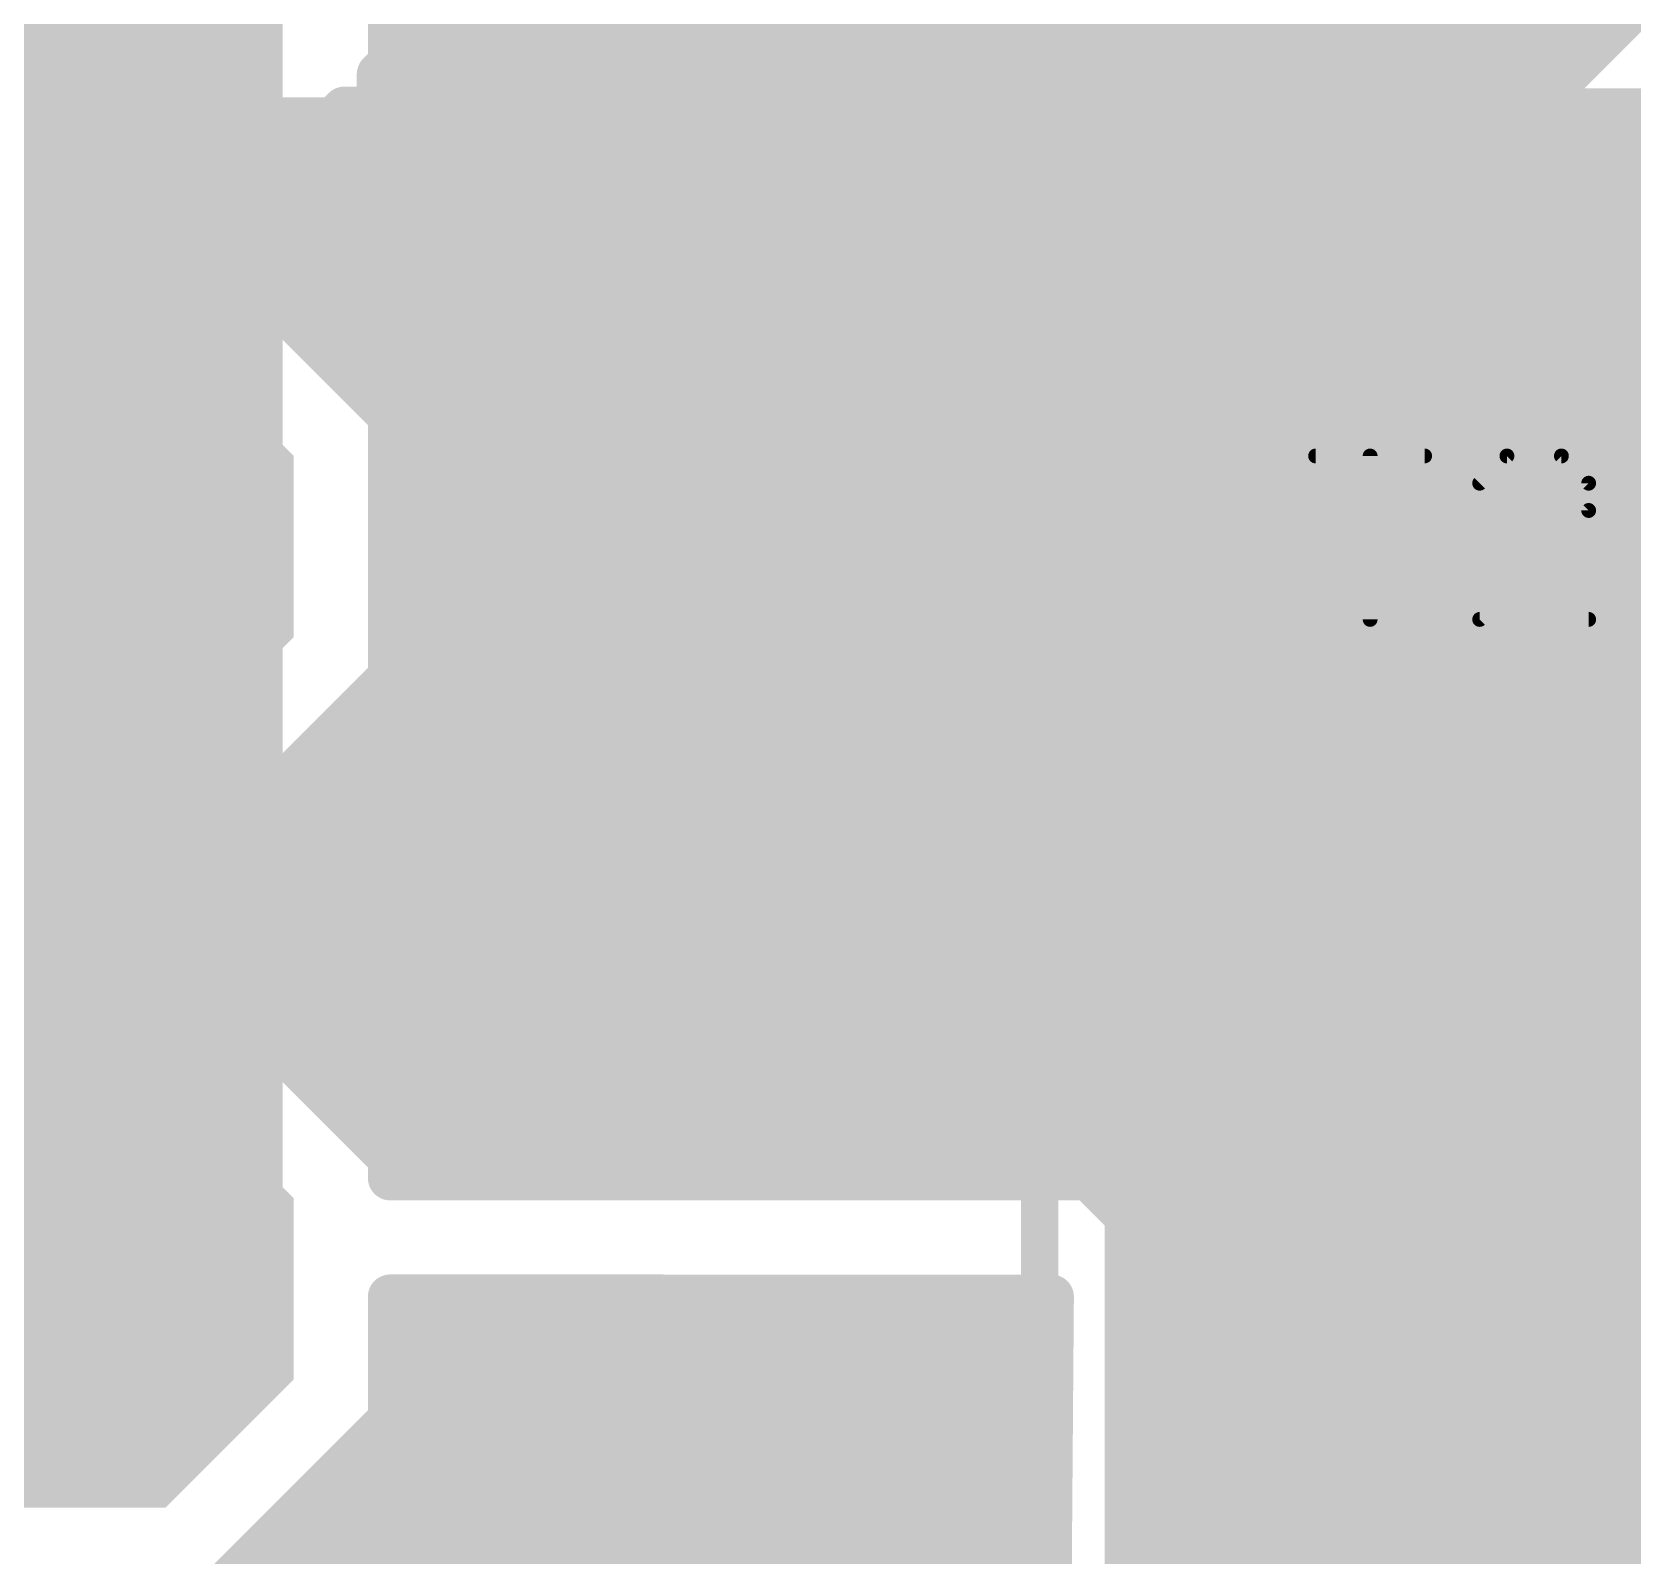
# Model space of a CAD drawing. Extents: x -0.2 to 60.5, y -0.2 to 25.7.
# Drawn here: x 12.81 to 18.29, y 14.33 to 19.54 of the extents above; entities that cross this region are included whole.
import ezdxf

# ---------------------------------------------------------------- set-up
doc = ezdxf.new("R2010")
doc.units = 0
for name, color, linetype in [('1', 22, 'CONTINUOUS'), ('16', 175, 'CONTINUOUS'), ('17', 82, 'CONTINUOUS'), ('22', 253, 'CONTINUOUS'), ('25', 253, 'CONTINUOUS'), ('26', 253, 'CONTINUOUS')]:
    doc.layers.add(name, color=color, linetype=linetype)

# ---------------------------------------------------------------- blocks, each defined once
blk = doc.blocks.new('OCTAGONP')
at = {"const_width": 0.5}
blk.add_lwpolyline([(-0.25, -0.1036), (-0.25, 0.1036), (-0.1036, 0.25), (0.1036, 0.25), (0.25, 0.1036), (0.25, -0.1036), (0.1036, -0.25), (-0.1036, -0.25), (-0.25, -0.1036), (-0.25, 0.1036)], dxfattribs=at)
blk = doc.blocks.new('RECT')
blk.add_solid([(-0.5, -0.5), (0.5, -0.5), (-0.5, 0.5), (0.5, 0.5)])

msp = doc.modelspace()

# ---------------------------------------------------------------- linework, layer by layer
at = {"layer": '1'}
for points, const_width in [([(19.9336, 21.2683), (17.9936, 19.3283)], 0.1524), ([(14.0335, 19.4339), (14.0335, 21.2061)], 0.1524), ([(12.954, 20.32), (12.954, 17.78)], 1.4224), ([(14.0335, 19.5072), (18.1725, 19.5072)], 0.1524), ([(13.9954, 19.3958), (14.0335, 19.4339)], 0.1524), ([(13.9954, 18.2652), (13.9954, 19.3958)], 0.1524), ([(13.9954, 19.3548), (18.0201, 19.3548)], 0.1524), ([(17.9936, 19.3283), (17.9936, 16.6902)], 0.1524), ([(13.9954, 19.2024), (17.9936, 19.2024)], 0.1524), ([(13.9954, 19.05), (17.9936, 19.05)], 0.1524), ([(13.9954, 18.8976), (17.9936, 18.8976)], 0.1524), ([(13.9954, 18.7452), (17.9936, 18.7452)], 0.1524), ([(13.9954, 18.5928), (17.9936, 18.5928)], 0.1524), ([(12.954, 17.78), (12.954, 15.24)], 1.4224), ([(13.9954, 18.4404), (17.9936, 18.4404)], 0.1524), ([(13.9954, 18.288), (17.9936, 18.288)], 0.1524), ([(14.0335, 18.2271), (13.9954, 18.2652)], 0.1524), ([(14.0335, 17.3329), (14.0335, 18.2271)], 0.1524), ([(14.0335, 18.1356), (17.9936, 18.1356)], 0.1524), ([(14.0335, 17.9832), (17.9936, 17.9832)], 0.1524), ([(14.0335, 17.8308), (17.9936, 17.8308)], 0.1524), ([(14.0335, 17.6784), (17.9936, 17.6784)], 0.1524), ([(14.0335, 17.526), (17.9936, 17.526)], 0.1524), ([(14.0335, 17.3736), (17.9936, 17.3736)], 0.1524), ([(13.9954, 17.2948), (14.0335, 17.3329)], 0.1524), ([(13.9954, 15.7252), (13.9954, 17.2948)], 0.1524), ([(13.9954, 17.2212), (17.9936, 17.2212)], 0.1524), ([(13.9954, 17.0688), (17.9936, 17.0688)], 0.1524), ([(13.9954, 16.9164), (17.9936, 16.9164)], 0.1524), ([(13.9954, 16.764), (17.9936, 16.764)], 0.1524), ([(17.7632, 16.6902), (17.5698, 16.4968)], 0.1524), ([(17.9936, 16.6902), (17.7632, 16.6902)], 0.1524), ([(13.9954, 16.6116), (17.6846, 16.6116)], 0.1524), ([(17.5698, 16.4968), (17.5698, 14.8232)], 0.1524), ([(13.9954, 16.4592), (17.5698, 16.4592)], 0.1524), ([(13.9954, 16.3068), (17.5698, 16.3068)], 0.1524), ([(13.9954, 16.1544), (17.5698, 16.1544)], 0.1524), ([(13.9954, 16.002), (17.5698, 16.002)], 0.1524), ([(13.9954, 15.8496), (17.5698, 15.8496)], 0.1524), ([(14.0335, 15.6871), (13.9954, 15.7252)], 0.1524), ([(14.0234, 15.6972), (17.5698, 15.6972)], 0.1524), ([(14.0335, 15.6187), (14.0335, 15.6871)], 0.1524), ([(16.4243, 15.6187), (14.0335, 15.6187)], 0.1524), ([(16.6624, 15.3806), (16.4243, 15.6187)], 0.1524), ([(16.4982, 15.5448), (17.5698, 15.5448)], 0.1524), ([(16.6506, 15.3924), (17.5698, 15.3924)], 0.1524), ([(16.6624, 10.3759), (16.6624, 15.3806)], 0.1524), ([(14.0335, 14.7929), (14.0335, 15.2123)], 0.1524), ([(14.0335, 15.2123), (16.256, 15.2123)], 0.1524), ([(16.256, 15.2123), (16.256, 12.0687)], 0.1524), ([(16.6624, 15.24), (17.5698, 15.24)], 0.1524), ([(14.0335, 15.0876), (16.256, 15.0876)], 0.1524), ([(16.6624, 15.0876), (17.5698, 15.0876)], 0.1524), ([(14.0335, 14.9352), (16.256, 14.9352)], 0.1524), ([(16.6624, 14.9352), (17.5698, 14.9352)], 0.1524), ([(13.4011, 14.1605), (14.0335, 14.7929)], 0.1524), ([(14.0234, 14.7828), (16.256, 14.7828)], 0.1524), ([(16.6624, 14.7828), (17.6102, 14.7828)], 0.1524), ([(17.5698, 14.8232), (17.7632, 14.6298)], 0.1524), ([(13.871, 14.6304), (16.256, 14.6304)], 0.1524), ([(16.6624, 14.6304), (17.7626, 14.6304)], 0.1524), ([(17.7632, 14.6298), (19.0368, 14.6298)], 0.1524), ([(13.7186, 14.478), (16.256, 14.478)], 0.1524), ([(16.6624, 14.478), (20.2933, 14.478)], 0.1524), ([(13.5662, 14.3256), (16.256, 14.3256)], 0.1524), ([(16.6624, 14.3256), (20.1409, 14.3256)], 0.1524)]:
    msp.add_lwpolyline(points, dxfattribs=dict(at, const_width=const_width))
for points, const_width in [([(14.0335, 19.5453, 1), (14.0335, 19.4691)], 0.0762), ([(18.1725, 19.4691, 1), (18.1725, 19.5453)], 0.0762), ([(14.0604, 19.407, 1), (14.0066, 19.4609)], 0.0762), ([(14.0335, 19.3958, 1), (13.9573, 19.3958)], 0.0762), ([(13.9685, 19.4228, 1), (14.0223, 19.3689)], 0.0762), ([(13.9954, 19.4339, 1), (14.0716, 19.4339)], 0.0762), ([(13.9954, 19.3929, 1), (13.9954, 19.3167)], 0.0762), ([(18.0317, 19.3283, 1), (17.9555, 19.3283)], 0.0762), ([(17.9667, 19.3553, 1), (18.0205, 19.3014)], 0.0762), ([(18.0201, 19.3167, 1), (18.0201, 19.3929)], 0.0762), ([(13.9954, 19.2405, 1), (13.9954, 19.1643)], 0.0762), ([(17.9936, 19.1643, 1), (17.9936, 19.2405)], 0.0762), ([(13.9954, 19.0881, 1), (13.9954, 19.0119)], 0.0762), ([(17.9936, 19.0119, 1), (17.9936, 19.0881)], 0.0762), ([(13.9954, 18.9357, 1), (13.9954, 18.8595)], 0.0762), ([(17.9936, 18.8595, 1), (17.9936, 18.9357)], 0.0762), ([(13.9954, 18.7833, 1), (13.9954, 18.7071)], 0.0762), ([(17.9936, 18.7071, 1), (17.9936, 18.7833)], 0.0762), ([(13.9954, 18.6309, 1), (13.9954, 18.5547)], 0.0762), ([(17.9936, 18.5547, 1), (17.9936, 18.6309)], 0.0762), ([(13.3096, 17.78, 1), (12.5984, 17.78)], 0.7112), ([(13.9954, 18.4785, 1), (13.9954, 18.4023)], 0.0762), ([(17.9936, 18.4023, 1), (17.9936, 18.4785)], 0.0762), ([(13.9954, 18.3261, 1), (13.9954, 18.2499)], 0.0762), ([(17.9936, 18.2499, 1), (17.9936, 18.3261)], 0.0762), ([(14.0223, 18.2922, 1), (13.9685, 18.2383)], 0.0762), ([(13.9573, 18.2652, 1), (14.0335, 18.2652)], 0.0762), ([(14.0716, 18.2271, 1), (13.9954, 18.2271)], 0.0762), ([(14.0066, 18.2002, 1), (14.0604, 18.2541)], 0.0762), ([(14.0335, 18.1737, 1), (14.0335, 18.0975)], 0.0762), ([(17.9936, 18.0975, 1), (17.9936, 18.1737)], 0.0762), ([(12.5984, 17.78, 1), (13.3096, 17.78)], 0.7112), ([(14.0335, 18.0213, 1), (14.0335, 17.9451)], 0.0762), ([(17.9936, 17.9451, 1), (17.9936, 18.0213)], 0.0762), ([(14.0335, 17.8689, 1), (14.0335, 17.7927)], 0.0762), ([(17.9936, 17.7927, 1), (17.9936, 17.8689)], 0.0762), ([(14.0335, 17.7165, 1), (14.0335, 17.6403)], 0.0762), ([(17.9936, 17.6403, 1), (17.9936, 17.7165)], 0.0762), ([(14.0335, 17.5641, 1), (14.0335, 17.4879)], 0.0762), ([(17.9936, 17.4879, 1), (17.9936, 17.5641)], 0.0762), ([(14.0335, 17.4117, 1), (14.0335, 17.3355)], 0.0762), ([(17.9936, 17.3355, 1), (17.9936, 17.4117)], 0.0762), ([(14.0335, 17.2948, 1), (13.9573, 17.2948)], 0.0762), ([(13.9954, 17.3329, 1), (14.0716, 17.3329)], 0.0762), ([(14.0604, 17.3059, 1), (14.0066, 17.3598)], 0.0762), ([(13.9685, 17.3217, 1), (14.0223, 17.2678)], 0.0762), ([(13.9954, 17.2593, 1), (13.9954, 17.1831)], 0.0762), ([(17.9936, 17.1831, 1), (17.9936, 17.2593)], 0.0762), ([(13.9954, 17.1069, 1), (13.9954, 17.0307)], 0.0762), ([(17.9936, 17.0307, 1), (17.9936, 17.1069)], 0.0762), ([(13.9954, 16.9545, 1), (13.9954, 16.8783)], 0.0762), ([(17.9936, 16.8783, 1), (17.9936, 16.9545)], 0.0762), ([(13.9954, 16.8021, 1), (13.9954, 16.7259)], 0.0762), ([(17.9936, 16.7259, 1), (17.9936, 16.8021)], 0.0762), ([(17.7632, 16.7283, 1), (17.7632, 16.6521)], 0.0762), ([(17.7902, 16.6633, 1), (17.7363, 16.7171)], 0.0762), ([(17.9936, 16.6521, 1), (17.9936, 16.7283)], 0.0762), ([(17.9555, 16.6902, 1), (18.0317, 16.6902)], 0.0762), ([(13.9954, 16.6497, 1), (13.9954, 16.5735)], 0.0762), ([(17.6846, 16.5735, 1), (17.6846, 16.6497)], 0.0762), ([(17.6079, 16.4968, 1), (17.5317, 16.4968)], 0.0762), ([(17.5429, 16.5237, 1), (17.5967, 16.4698)], 0.0762), ([(13.9954, 16.4973, 1), (13.9954, 16.4211)], 0.0762), ([(17.5698, 16.4211, 1), (17.5698, 16.4973)], 0.0762), ([(13.9954, 16.3449, 1), (13.9954, 16.2687)], 0.0762), ([(17.5698, 16.2687, 1), (17.5698, 16.3449)], 0.0762), ([(13.9954, 16.1925, 1), (13.9954, 16.1163)], 0.0762), ([(17.5698, 16.1163, 1), (17.5698, 16.1925)], 0.0762), ([(13.9954, 16.0401, 1), (13.9954, 15.9639)], 0.0762), ([(17.5698, 15.9639, 1), (17.5698, 16.0401)], 0.0762), ([(13.9954, 15.8877, 1), (13.9954, 15.8115)], 0.0762), ([(17.5698, 15.8115, 1), (17.5698, 15.8877)], 0.0762), ([(14.0223, 15.7522, 1), (13.9685, 15.6983)], 0.0762), ([(13.9573, 15.7252, 1), (14.0335, 15.7252)], 0.0762), ([(14.0234, 15.7353, 1), (14.0234, 15.6591)], 0.0762), ([(14.0716, 15.6871, 1), (13.9954, 15.6871)], 0.0762), ([(14.0066, 15.6602, 1), (14.0604, 15.7141)], 0.0762), ([(17.5698, 15.6591, 1), (17.5698, 15.7353)], 0.0762), ([(14.0335, 15.6568, 1), (14.0335, 15.5806)], 0.0762), ([(16.4513, 15.6456, 1), (16.3974, 15.5918)], 0.0762), ([(16.4243, 15.5806, 1), (16.4243, 15.6568)], 0.0762), ([(13.9954, 15.6187, 1), (14.0716, 15.6187)], 0.0762), ([(16.4982, 15.5829, 1), (16.4982, 15.5067)], 0.0762), ([(17.5698, 15.5067, 1), (17.5698, 15.5829)], 0.0762), ([(12.5984, 15.24, 1), (13.3096, 15.24)], 0.7112), ([(16.6506, 15.4305, 1), (16.6506, 15.3543)], 0.0762), ([(16.7005, 15.3806, 1), (16.6243, 15.3806)], 0.0762), ([(17.5698, 15.3543, 1), (17.5698, 15.4305)], 0.0762), ([(16.6355, 15.3537, 1), (16.6893, 15.4076)], 0.0762), ([(14.0716, 15.2123, 1), (13.9954, 15.2123)], 0.0762), ([(14.0335, 15.2504, 1), (14.0335, 15.1742)], 0.0762), ([(16.2941, 15.2123, 1), (16.2179, 15.2123)], 0.0762), ([(16.256, 15.1742, 1), (16.256, 15.2504)], 0.0762), ([(16.6624, 15.2781, 1), (16.6624, 15.2019)], 0.0762), ([(17.5698, 15.2019, 1), (17.5698, 15.2781)], 0.0762), ([(14.0335, 15.1257, 1), (14.0335, 15.0495)], 0.0762), ([(16.256, 15.0495, 1), (16.256, 15.1257)], 0.0762), ([(16.6624, 15.1257, 1), (16.6624, 15.0495)], 0.0762), ([(17.5698, 15.0495, 1), (17.5698, 15.1257)], 0.0762), ([(14.0335, 14.9733, 1), (14.0335, 14.8971)], 0.0762), ([(16.256, 14.8971, 1), (16.256, 14.9733)], 0.0762), ([(16.6624, 14.9733, 1), (16.6624, 14.8971)], 0.0762), ([(17.5698, 14.8971, 1), (17.5698, 14.9733)], 0.0762), ([(14.0234, 14.8209, 1), (14.0234, 14.7447)], 0.0762), ([(14.0604, 14.7659, 1), (14.0066, 14.8198)], 0.0762), ([(16.256, 14.7447, 1), (16.256, 14.8209)], 0.0762), ([(16.6624, 14.8209, 1), (16.6624, 14.7447)], 0.0762), ([(17.5967, 14.8502, 1), (17.5429, 14.7963)], 0.0762), ([(17.5317, 14.8232, 1), (17.6079, 14.8232)], 0.0762), ([(17.6102, 14.7447, 1), (17.6102, 14.8209)], 0.0762), ([(13.9954, 14.7929, 1), (14.0716, 14.7929)], 0.0762), ([(13.871, 14.6685, 1), (13.871, 14.5923)], 0.0762), ([(16.256, 14.5923, 1), (16.256, 14.6685)], 0.0762), ([(16.6624, 14.6685, 1), (16.6624, 14.5923)], 0.0762), ([(17.7632, 14.6679, 1), (17.7632, 14.5917)], 0.0762), ([(17.7363, 14.6029, 1), (17.7902, 14.6567)], 0.0762), ([(17.7626, 14.5923, 1), (17.7626, 14.6685)], 0.0762), ([(13.7186, 14.5161, 1), (13.7186, 14.4399)], 0.0762), ([(16.256, 14.4399, 1), (16.256, 14.5161)], 0.0762), ([(16.6624, 14.5161, 1), (16.6624, 14.4399)], 0.0762), ([(13.5662, 14.3637, 1), (13.5662, 14.2875)], 0.0762), ([(16.256, 14.2875, 1), (16.256, 14.3637)], 0.0762), ([(16.6624, 14.3637, 1), (16.6624, 14.2875)], 0.0762)]:
    msp.add_lwpolyline(points, format="xyb", dxfattribs=dict(at, const_width=const_width))
at = {"layer": '16', "const_width": 0.1524}
for points in [[(13.8401, 19.2405), (13.8769, 19.2774)], [(13.8769, 19.2774), (20.2668, 19.2689)], [(12.0679, 19.2405), (13.8401, 19.2405)], [(7.4422, 19.2024), (20.4728, 19.2024)], [(7.4422, 19.05), (20.6252, 19.05)], [(7.4422, 18.8976), (20.7776, 18.8976)], [(13.4011, 18.8595), (12.5069, 18.8595)], [(14.0335, 18.2271), (13.4011, 18.8595)], [(13.5154, 18.7452), (20.8026, 18.7452)], [(13.6678, 18.5928), (20.8026, 18.5928)], [(13.8202, 18.4404), (20.8026, 18.4404)], [(13.9726, 18.288), (20.8026, 18.288)], [(14.0335, 17.3329), (14.0335, 18.2271)], [(14.0335, 18.1356), (20.8026, 18.1356)], [(14.0335, 17.9832), (20.8026, 17.9832)], [(14.0335, 17.8308), (20.8026, 17.8308)], [(14.0335, 17.6784), (20.8026, 17.6784)], [(14.0335, 17.526), (20.8026, 17.526)], [(14.0335, 17.3736), (20.8026, 17.3736)], [(13.4011, 16.7005), (14.0335, 17.3329)], [(13.9218, 17.2212), (20.8026, 17.2212)], [(13.7694, 17.0688), (20.8026, 17.0688)], [(13.617, 16.9164), (20.8026, 16.9164)], [(13.4646, 16.764), (20.8026, 16.764)], [(12.5069, 16.7005), (13.4011, 16.7005)], [(1.0414, 16.6116), (20.8026, 16.6116)], [(1.0414, 16.4592), (20.8026, 16.4592)], [(13.4011, 16.3195), (12.5069, 16.3195)], [(14.0335, 15.6871), (13.4011, 16.3195)], [(13.4138, 16.3068), (20.8026, 16.3068)], [(13.5662, 16.1544), (20.8026, 16.1544)], [(13.7186, 16.002), (20.8026, 16.002)], [(13.871, 15.8496), (20.8026, 15.8496)], [(14.0234, 15.6972), (20.8026, 15.6972)], [(14.0335, 15.6192), (14.0335, 15.6871)], [(16.1304, 15.6187), (14.0335, 15.6192)], [(16.1317, 15.62), (16.1304, 15.6187)], [(16.2984, 15.6187), (16.1317, 15.62)], [(16.4653, 15.6187), (16.2984, 15.6187)], [(16.4666, 15.6174), (16.4653, 15.6187)], [(16.4683, 15.6174), (16.4666, 15.6174)], [(16.5853, 15.4986), (16.4683, 15.6174)], [(16.5398, 15.5448), (20.8026, 15.5448)], [(16.7033, 15.3806), (16.5853, 15.4986)], [(16.6915, 15.3924), (20.8026, 15.3924)], [(16.7033, 15.3788), (16.7033, 15.3806)], [(16.7046, 15.3775), (16.7033, 15.3788)], [(16.7033, 15.2108), (16.7046, 15.3775)], [(14.0335, 14.7929), (14.0335, 15.2128)], [(14.0335, 15.2128), (16.2969, 15.2123)], [(16.2969, 15.2123), (16.2583, 10.174)], [(16.7033, 15.0439), (16.7033, 15.2108)], [(16.7035, 15.24), (20.8026, 15.24)], [(14.0335, 15.0876), (16.2959, 15.0876)], [(16.702, 15.0426), (16.7033, 15.0439)], [(16.7033, 15.0876), (20.8026, 15.0876)], [(16.6662, 10.3759), (16.702, 15.0426)], [(14.0335, 14.9352), (16.2948, 14.9352)], [(16.7012, 14.9352), (20.8026, 14.9352)], [(13.4011, 14.1605), (14.0335, 14.7929)], [(14.0234, 14.7828), (16.2936, 14.7828)], [(16.7, 14.7828), (20.8026, 14.7828)], [(13.871, 14.6304), (16.2924, 14.6304)], [(16.6988, 14.6304), (20.8026, 14.6304)], [(13.7186, 14.478), (16.2913, 14.478)], [(16.6977, 14.478), (20.8026, 14.478)], [(13.5662, 14.3256), (16.2901, 14.3256)], [(16.6965, 14.3256), (20.8026, 14.3256)]]:
    msp.add_lwpolyline(points, dxfattribs=at)
at = {"layer": '16', "const_width": 0.0762}
for points in [[(13.877, 19.3155, 1), (13.8769, 19.2393)], [(13.9039, 19.2504, 1), (13.85, 19.3043)], [(13.8131, 19.2674, 1), (13.867, 19.2136)], [(13.8401, 19.2024, 1), (13.8401, 19.2786)], [(13.4281, 18.8864, 1), (13.3742, 18.8326)], [(13.4011, 18.8214, 1), (13.4011, 18.8976)], [(13.5154, 18.7833, 1), (13.5154, 18.7071)], [(13.6678, 18.6309, 1), (13.6678, 18.5547)], [(13.8202, 18.4785, 1), (13.8202, 18.4023)], [(13.9726, 18.3261, 1), (13.9726, 18.2499)], [(14.0716, 18.2271, 1), (13.9954, 18.2271)], [(14.0066, 18.2002, 1), (14.0604, 18.2541)], [(14.0335, 18.1737, 1), (14.0335, 18.0975)], [(14.0335, 18.0213, 1), (14.0335, 17.9451)], [(14.0335, 17.8689, 1), (14.0335, 17.7927)], [(14.0335, 17.7165, 1), (14.0335, 17.6403)], [(14.0335, 17.5641, 1), (14.0335, 17.4879)], [(14.0335, 17.4117, 1), (14.0335, 17.3355)], [(13.9954, 17.3329, 1), (14.0716, 17.3329)], [(14.0604, 17.3059, 1), (14.0066, 17.3598)], [(13.9218, 17.2593, 1), (13.9218, 17.1831)], [(13.7694, 17.1069, 1), (13.7694, 17.0307)], [(13.617, 16.9545, 1), (13.617, 16.8783)], [(13.4646, 16.8021, 1), (13.4646, 16.7259)], [(13.3742, 16.7274, 1), (13.4281, 16.6736)], [(13.4011, 16.6624, 1), (13.4011, 16.7386)], [(13.4281, 16.3464, 1), (13.3742, 16.2926)], [(13.4138, 16.3449, 1), (13.4138, 16.2687)], [(13.4011, 16.2814, 1), (13.4011, 16.3576)], [(13.5662, 16.1925, 1), (13.5662, 16.1163)], [(13.7186, 16.0401, 1), (13.7186, 15.9639)], [(13.871, 15.8877, 1), (13.871, 15.8115)], [(14.0234, 15.7353, 1), (14.0234, 15.6591)], [(14.0716, 15.6871, 1), (13.9954, 15.6871)], [(14.0066, 15.6602, 1), (14.0604, 15.7141)], [(14.0335, 15.6573, 1), (14.0335, 15.5811)], [(16.1037, 15.6459, 1), (16.1572, 15.5916)], [(16.132, 15.6581, 1), (16.1314, 15.5819)], [(16.1584, 15.5928, 1), (16.1049, 15.6471)], [(16.1304, 15.5806, 1), (16.1304, 15.6568)], [(16.2984, 15.6568, 1), (16.2984, 15.5806)], [(16.2981, 15.5806, 1), (16.2987, 15.6568)], [(16.4923, 15.6456, 1), (16.4383, 15.5918)], [(16.4668, 15.6555, 1), (16.4663, 15.5793)], [(16.4955, 15.6441, 1), (16.4412, 15.5907)], [(16.4396, 15.5905, 1), (16.4935, 15.6443)], [(16.4653, 15.5806, 1), (16.4653, 15.6568)], [(16.4681, 15.5793, 1), (16.4686, 15.6555)], [(13.9954, 15.6192, 1), (14.0716, 15.6192)], [(16.5398, 15.5829, 1), (16.5398, 15.5067)], [(16.6123, 15.5255, 1), (16.5584, 15.4716)], [(16.5582, 15.4719, 1), (16.6125, 15.5253)], [(16.6915, 15.4305, 1), (16.6915, 15.3543)], [(16.7414, 15.3806, 1), (16.6652, 15.3806)], [(16.7305, 15.4055, 1), (16.6762, 15.352)], [(16.7427, 15.3772, 1), (16.6665, 15.3778)], [(16.6652, 15.3788, 1), (16.7414, 15.3788)], [(16.6764, 15.3536, 1), (16.7303, 15.4075)], [(16.6774, 15.3508, 1), (16.7317, 15.4043)], [(14.0716, 15.2128, 1), (13.9954, 15.2128)], [(14.0335, 15.2509, 1), (14.0335, 15.1747)], [(16.335, 15.212, 1), (16.2588, 15.2126)], [(16.2969, 15.1742, 1), (16.2969, 15.2504)], [(16.7414, 15.2108, 1), (16.6652, 15.2108)], [(16.7035, 15.2781, 1), (16.7035, 15.2019)], [(16.6652, 15.2111, 1), (16.7414, 15.2105)], [(14.0335, 15.1257, 1), (14.0335, 15.0495)], [(16.2959, 15.0495, 1), (16.2959, 15.1257)], [(16.7033, 15.1257, 1), (16.7033, 15.0495)], [(16.7302, 15.0169, 1), (16.6764, 15.0709)], [(16.7401, 15.0423, 1), (16.6639, 15.0429)], [(16.6751, 15.0696, 1), (16.7289, 15.0157)], [(16.6652, 15.0439, 1), (16.7414, 15.0439)], [(14.0335, 14.9733, 1), (14.0335, 14.8971)], [(16.2948, 14.8971, 1), (16.2948, 14.9733)], [(16.7012, 14.9733, 1), (16.7012, 14.8971)], [(14.0234, 14.8209, 1), (14.0234, 14.7447)], [(14.0604, 14.7659, 1), (14.0066, 14.8198)], [(16.2936, 14.7447, 1), (16.2936, 14.8209)], [(16.7, 14.8209, 1), (16.7, 14.7447)], [(13.9954, 14.7929, 1), (14.0716, 14.7929)], [(13.871, 14.6685, 1), (13.871, 14.5923)], [(16.2924, 14.5923, 1), (16.2924, 14.6685)], [(16.6988, 14.6685, 1), (16.6988, 14.5923)], [(13.7186, 14.5161, 1), (13.7186, 14.4399)], [(16.2913, 14.4399, 1), (16.2913, 14.5161)], [(16.6977, 14.5161, 1), (16.6977, 14.4399)], [(13.5662, 14.3637, 1), (13.5662, 14.2875)], [(16.2901, 14.2875, 1), (16.2901, 14.3637)], [(16.6965, 14.3637, 1), (16.6965, 14.2875)]]:
    msp.add_lwpolyline(points, format="xyb", dxfattribs=at)
at = {"layer": '22', "const_width": 0.254}
msp.add_lwpolyline([(16.6052, 13.97), (16.6052, 25.5588)], dxfattribs=at)
at = {"layer": '25', "const_width": 0.0508}
for points in [[(17.2004, 18.0897), (17.5733, 18.0897)], [(17.3868, 17.5304), (17.3868, 18.0897)], [(17.8549, 18.0897), (17.7617, 17.9965)], [(18.0413, 18.0897), (17.8549, 18.0897)], [(18.1346, 17.9965), (18.0413, 18.0897)], [(18.1346, 17.9032), (18.1346, 17.9965)], [(17.7617, 17.5304), (18.1346, 17.9032)], [(18.1346, 17.5304), (17.7617, 17.5304)]]:
    msp.add_lwpolyline(points, dxfattribs=at)
at = {"layer": '25', "const_width": 0.0254}
for points in [[(17.2004, 18.1024, 1), (17.2004, 18.077)], [(17.3995, 18.0897, 1), (17.3741, 18.0897)], [(17.5733, 18.077, 1), (17.5733, 18.1024)], [(17.8549, 18.1024, 1), (17.8549, 18.077)], [(17.8639, 18.0807, 1), (17.8459, 18.0987)], [(18.0503, 18.0987, 1), (18.0324, 18.0807)], [(18.0413, 18.077, 1), (18.0413, 18.1024)], [(17.7527, 18.0054, 1), (17.7707, 17.9875)], [(18.1473, 17.9965, 1), (18.1219, 17.9965)], [(18.1256, 17.9875, 1), (18.1435, 18.0054)], [(18.1219, 17.9032, 1), (18.1473, 17.9032)], [(18.1435, 17.8943, 1), (18.1256, 17.9122)], [(17.3741, 17.5304, 1), (17.3995, 17.5304)], [(17.7617, 17.5431, 1), (17.7617, 17.5177)], [(17.7527, 17.5394, 1), (17.7707, 17.5214)], [(18.1346, 17.5177, 1), (18.1346, 17.5431)]]:
    msp.add_lwpolyline(points, format="xyb", dxfattribs=at)
at = {"layer": '26', "const_width": 0.127}
msp.add_lwpolyline([(16.256, 0), (16.256, 25.4)], dxfattribs=at)

# ---------------------------------------------------------------- block references
at = {"layer": '1', "yscale": 1.4}
msp.add_blockref('RECT', (18.4, 15.66), dxfattribs=at)
at = {"layer": '17', "xscale": 1.4986, "yscale": 1.4986, "rotation": 180}
for p in [(12.954, 17.78), (12.954, 17.78), (12.954, 15.24), (12.954, 15.24)]:
    msp.add_blockref('OCTAGONP', p, dxfattribs=at)

doc.saveas('drawing.dxf')
